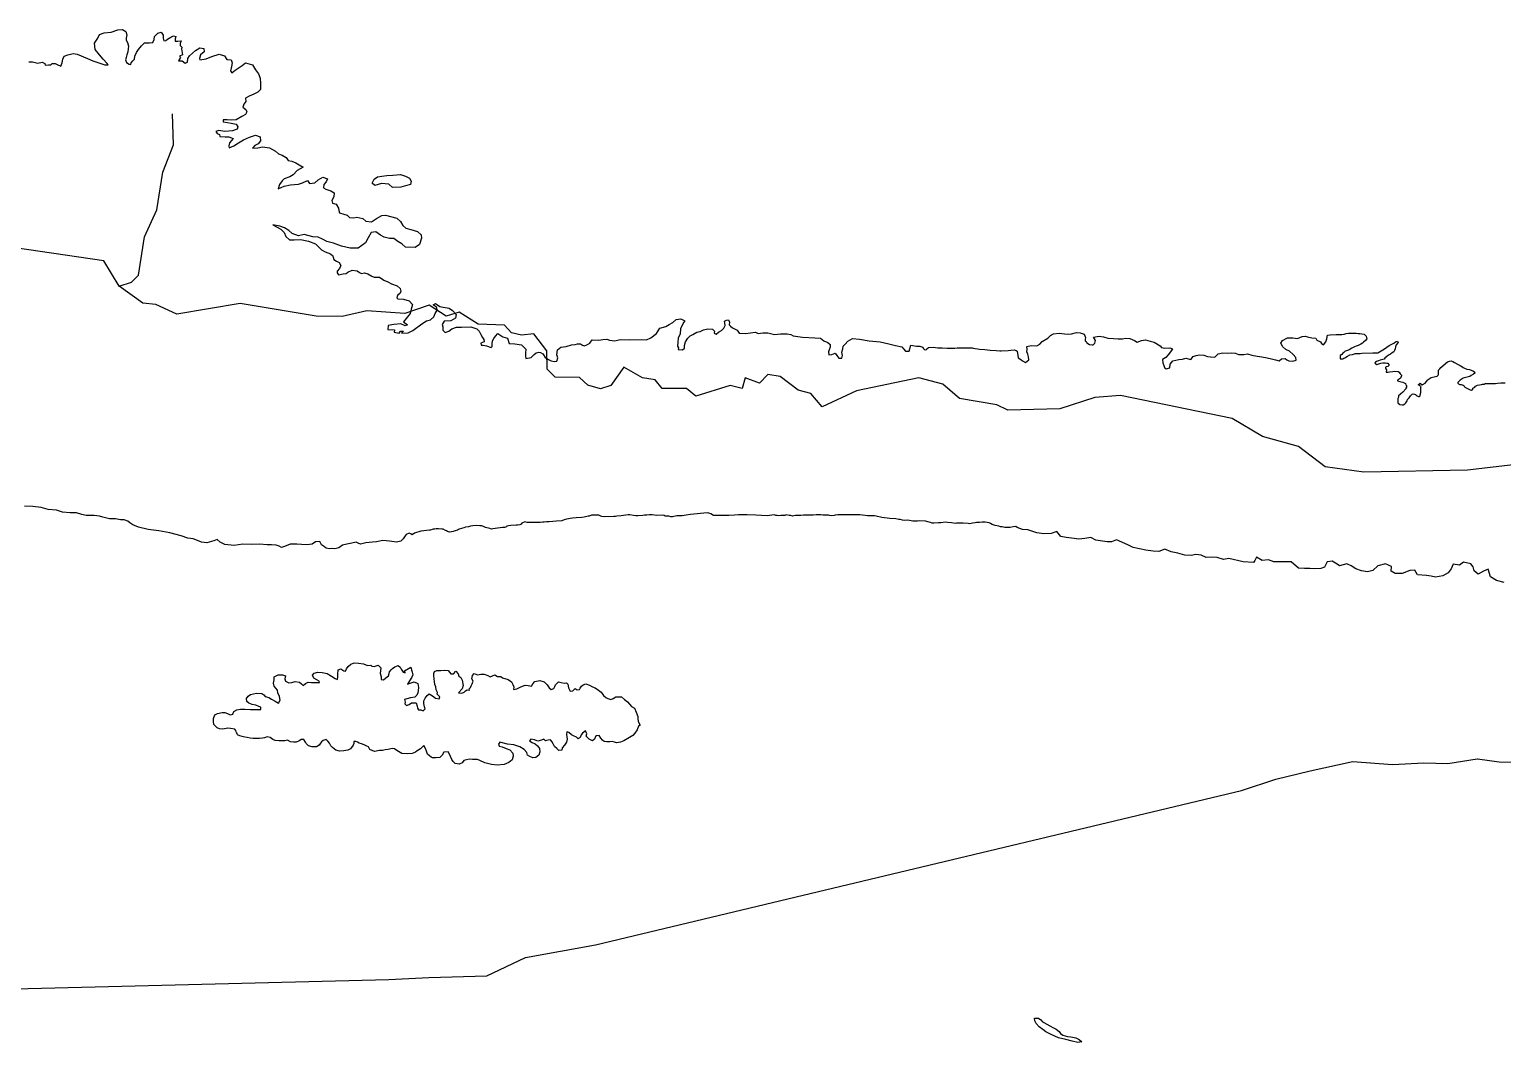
# Model space of a CAD drawing. Header units: metres. Extents: x 13.21 to 19.52, y 42.14 to 46.62.
# Drawn here: x 16.6249 to 16.9033, y 43.0278 to 43.2193 of the extents above; entities that cross this region are included whole.
import ezdxf

# ---------------------------------------------------------------- set-up
doc = ezdxf.new("R2010")
doc.units = ezdxf.units.M
doc.header["$MEASUREMENT"] = 0
for name, color, linetype in [('CESTE', 5, 'Continuous'), ('granica', 2, 'Continuous'), ('hr', 9, 'Continuous')]:
    doc.layers.add(name, color=color, linetype=linetype)

msp = doc.modelspace()

# ---------------------------------------------------------------- linework, layer by layer
at = {"layer": 'CESTE'}
for points in [[(16.64187, 43.17077), (16.64422, 43.17154), (16.6455, 43.17287), (16.64662, 43.1801), (16.64898, 43.1852), (16.65012, 43.19235), (16.6521, 43.19754), (16.65197, 43.20339)], [(16.64187, 43.17077), (16.63898, 43.17561), (16.61482, 43.17912), (16.60606, 43.18533), (16.6013, 43.18635)], [(16.91606, 43.1383), (16.89667, 43.13602), (16.87705, 43.13562), (16.86979, 43.13667), (16.86474, 43.14049), (16.85793, 43.14237), (16.85222, 43.14578), (16.83107, 43.1501), (16.82626, 43.14978), (16.81963, 43.14759), (16.80979, 43.14737), (16.80771, 43.14835), (16.80066, 43.14953), (16.79753, 43.15225), (16.79297, 43.15348), (16.78118, 43.15098), (16.77474, 43.14797), (16.77256, 43.15049), (16.7702, 43.15115), (16.76677, 43.15374), (16.76446, 43.1541), (16.76286, 43.15249), (16.76014, 43.15347), (16.7596, 43.15147), (16.75731, 43.15202), (16.75081, 43.15002), (16.74905, 43.15147), (16.7445, 43.15148), (16.74315, 43.15309), (16.74074, 43.15349), (16.73723, 43.15547), (16.7348, 43.15204), (16.73284, 43.15138), (16.73042, 43.15207), (16.72883, 43.15355), (16.72427, 43.1536), (16.72272, 43.1551), (16.72267, 43.15859), (16.72023, 43.16179), (16.71787, 43.16152), (16.716, 43.16198), (16.71469, 43.16344), (16.70973, 43.16364), (16.70609, 43.16588), (16.70363, 43.16512), (16.70044, 43.16723), (16.69585, 43.1656), (16.68868, 43.16611), (16.68399, 43.16508), (16.67907, 43.16515), (16.66472, 43.16753), (16.65278, 43.16553), (16.64877, 43.16736), (16.64631, 43.1676), (16.64187, 43.17077)]]:
    msp.add_lwpolyline(points, dxfattribs=at)
at = {"layer": 'granica'}
msp.add_lwpolyline([(16.61705, 43.0378), (16.69285, 43.03972), (16.70036, 43.04012), (16.71136, 43.04039), (16.71868, 43.0439), (16.73186, 43.04626), (16.7711, 43.05565), (16.85398, 43.07542), (16.86042, 43.0776), (16.86696, 43.07915), (16.87468, 43.08087), (16.87498, 43.08094), (16.88252, 43.08037), (16.88844, 43.08066), (16.89296, 43.08053), (16.89849, 43.08144), (16.89858, 43.08145), (16.90264, 43.08088), (16.97645, 43.07934)], dxfattribs=at)
at = {"layer": 'hr'}
for points in [[(16.62479, 43.2132), (16.62547, 43.21321), (16.62648, 43.21293), (16.62734, 43.21312), (16.62779, 43.2129), (16.62785, 43.21257), (16.62851, 43.21264), (16.62896, 43.21264), (16.62918, 43.21287), (16.62974, 43.21292), (16.63015, 43.2127), (16.63084, 43.21241), (16.63108, 43.21301), (16.63119, 43.21369), (16.63144, 43.21427), (16.63219, 43.21454), (16.63316, 43.21476), (16.63391, 43.21463), (16.63589, 43.21383), (16.6369, 43.21337), (16.63765, 43.21312), (16.63837, 43.21291), (16.63913, 43.21262), (16.63976, 43.21264), (16.6396, 43.21287), (16.63881, 43.21374), (16.63815, 43.21452), (16.63731, 43.21554), (16.63722, 43.21676), (16.63783, 43.2177), (16.63815, 43.21835), (16.63903, 43.21871), (16.64035, 43.21882), (16.64158, 43.21927), (16.64246, 43.21933), (16.64309, 43.21893), (16.64329, 43.21834), (16.64318, 43.2177), (16.64319, 43.21729), (16.64346, 43.21685), (16.64364, 43.21619), (16.64358, 43.21567), (16.64352, 43.21507), (16.64333, 43.21455), (16.64317, 43.21406), (16.64304, 43.21361), (16.64327, 43.2131), (16.64374, 43.21276), (16.64407, 43.21271), (16.64412, 43.21305), (16.64443, 43.21337), (16.64474, 43.21371), (16.64484, 43.21431), (16.64516, 43.21496), (16.6455, 43.21553), (16.64606, 43.21626), (16.64666, 43.21683), (16.6476, 43.21678), (16.6482, 43.21688), (16.64845, 43.21745), (16.64851, 43.21797), (16.64914, 43.21862), (16.6498, 43.2188), (16.65018, 43.21823), (16.65018, 43.21768), (16.65033, 43.21718), (16.65065, 43.21723), (16.65102, 43.2175), (16.6516, 43.21788), (16.65216, 43.21811), (16.65256, 43.21798), (16.65247, 43.21756), (16.65244, 43.21713), (16.65294, 43.21711), (16.6536, 43.21718), (16.65342, 43.21669), (16.65337, 43.2163), (16.65373, 43.21598), (16.65366, 43.21564), (16.65384, 43.21454), (16.65326, 43.21429), (16.65344, 43.21402), (16.65308, 43.21338), (16.65376, 43.21337), (16.65432, 43.21296), (16.65477, 43.21317), (16.65481, 43.21385), (16.65517, 43.21436), (16.65573, 43.21484), (16.65627, 43.21533), (16.65713, 43.21584), (16.65787, 43.21573), (16.6579, 43.2151), (16.65722, 43.21456), (16.65705, 43.21383), (16.65712, 43.21356), (16.65831, 43.21379), (16.65938, 43.21422), (16.66077, 43.21465), (16.66177, 43.21435), (16.66223, 43.21367), (16.66302, 43.2136), (16.66323, 43.21301), (16.66312, 43.21232), (16.6629, 43.2115), (16.66318, 43.21115), (16.66377, 43.21163), (16.66453, 43.21216), (16.66509, 43.21252), (16.66572, 43.21303), (16.66704, 43.21264), (16.66764, 43.2117), (16.66821, 43.21092), (16.66848, 43.2101), (16.66856, 43.20909), (16.66857, 43.20796), (16.66807, 43.20747), (16.66733, 43.20709), (16.66645, 43.20671), (16.66576, 43.20632), (16.66578, 43.20574), (16.66544, 43.2052), (16.66522, 43.20462), (16.66579, 43.20422), (16.66601, 43.20373), (16.66575, 43.20328), (16.66503, 43.20287), (16.664, 43.20224), (16.66303, 43.20221), (16.6623, 43.20222), (16.66149, 43.20225), (16.66152, 43.20188), (16.66234, 43.20172), (16.66303, 43.20159), (16.664, 43.20142), (16.66428, 43.20094), (16.66419, 43.20046), (16.66327, 43.20018), (16.6618, 43.20002), (16.66071, 43.20022), (16.66014, 43.20003), (16.66036, 43.19966), (16.6608, 43.19948), (16.66089, 43.19911), (16.66189, 43.19901), (16.66256, 43.19904), (16.66339, 43.19873), (16.66272, 43.19792), (16.66256, 43.19731), (16.66268, 43.19694), (16.66353, 43.19735), (16.66444, 43.19792), (16.66538, 43.19847), (16.66651, 43.19897), (16.66761, 43.19933), (16.66849, 43.19902), (16.66857, 43.19829), (16.66815, 43.1977), (16.66752, 43.19742), (16.66707, 43.19687), (16.66808, 43.19693), (16.66892, 43.19716), (16.67025, 43.19698), (16.67141, 43.19634), (16.67197, 43.19579), (16.67269, 43.19554), (16.67341, 43.19512), (16.67379, 43.19457), (16.67452, 43.19446), (16.67527, 43.19412), (16.67589, 43.19372), (16.67661, 43.19329), (16.67547, 43.19264), (16.67475, 43.19185), (16.67414, 43.19144), (16.67305, 43.1911), (16.67266, 43.19072), (16.67213, 43.19002), (16.67191, 43.1892), (16.67307, 43.18968), (16.67426, 43.18997), (16.67574, 43.19011), (16.67649, 43.19032), (16.67744, 43.19079), (16.67784, 43.19023), (16.67884, 43.19034), (16.67945, 43.19087), (16.68036, 43.19142), (16.68123, 43.19111), (16.68095, 43.1905), (16.68054, 43.19001), (16.68048, 43.18942), (16.68091, 43.18913), (16.68186, 43.18881), (16.68252, 43.18842), (16.68242, 43.18768), (16.68206, 43.18699), (16.68218, 43.18647), (16.6829, 43.18629), (16.6833, 43.18557), (16.68336, 43.18512), (16.6835, 43.18469), (16.68432, 43.18443), (16.68493, 43.18422), (16.68537, 43.18379), (16.68623, 43.1837), (16.68678, 43.18386), (16.68788, 43.1836), (16.68845, 43.18311), (16.68952, 43.18299), (16.6905, 43.18356), (16.69149, 43.18415), (16.69217, 43.18425), (16.69432, 43.18368), (16.69505, 43.18303), (16.69545, 43.18225), (16.69605, 43.18177), (16.69699, 43.18152), (16.69822, 43.18113), (16.69892, 43.18051), (16.69899, 43.17985), (16.69859, 43.17868), (16.6978, 43.17812), (16.69599, 43.1782), (16.69528, 43.17878), (16.69453, 43.17923), (16.69376, 43.17981), (16.69298, 43.17984), (16.69196, 43.18006), (16.69122, 43.18045), (16.69035, 43.18107), (16.68948, 43.18092), (16.68891, 43.17993), (16.68843, 43.17897), (16.68702, 43.178), (16.68553, 43.178), (16.6839, 43.17833), (16.68237, 43.17891), (16.6811, 43.17923), (16.68029, 43.17969), (16.67947, 43.18008), (16.67844, 43.18015), (16.67684, 43.18054), (16.67574, 43.18029), (16.67458, 43.18077), (16.6739, 43.18134), (16.67311, 43.1818), (16.67223, 43.18214), (16.67087, 43.18241), (16.67239, 43.18156), (16.67302, 43.18094), (16.67333, 43.18017), (16.67402, 43.17956), (16.67492, 43.17953), (16.67613, 43.17961), (16.67763, 43.17933), (16.67895, 43.17879), (16.67952, 43.17821), (16.68008, 43.17768), (16.68077, 43.17726), (16.68177, 43.17693), (16.68221, 43.17653), (16.68228, 43.17626), (16.68246, 43.17587), (16.68296, 43.17554), (16.68341, 43.17527), (16.68377, 43.1747), (16.68347, 43.17415), (16.68306, 43.17362), (16.68305, 43.17329), (16.68334, 43.17296), (16.68419, 43.17312), (16.68478, 43.17321), (16.6851, 43.17343), (16.68589, 43.1738), (16.68684, 43.17372), (16.68726, 43.1734), (16.68767, 43.17317), (16.68825, 43.17333), (16.68887, 43.17315), (16.68959, 43.17269), (16.69004, 43.17247), (16.69109, 43.17247), (16.6919, 43.17195), (16.69264, 43.1716), (16.69334, 43.17126), (16.69437, 43.17087), (16.69498, 43.17034), (16.69507, 43.16984), (16.69498, 43.16945), (16.69447, 43.16901), (16.69433, 43.16858), (16.69454, 43.16838), (16.6956, 43.16834), (16.69666, 43.16803), (16.6973, 43.16736), (16.69705, 43.16642), (16.69686, 43.16565), (16.6956, 43.16408), (16.69636, 43.1635), (16.69592, 43.16327), (16.69511, 43.16367), (16.69374, 43.16356), (16.69269, 43.16337), (16.69266, 43.16259), (16.69389, 43.16256), (16.69384, 43.16211), (16.69477, 43.16189), (16.69501, 43.1623), (16.69557, 43.16226), (16.6952, 43.16189), (16.69645, 43.16195), (16.69737, 43.16242), (16.69903, 43.16368), (16.69997, 43.16426), (16.70069, 43.16442), (16.70132, 43.16503), (16.7016, 43.16565), (16.70196, 43.16625), (16.70188, 43.16679), (16.70121, 43.1673), (16.70162, 43.16752), (16.70244, 43.16696), (16.70307, 43.16682), (16.70425, 43.16664), (16.70486, 43.16617), (16.70552, 43.16544), (16.70539, 43.16477), (16.70452, 43.16425), (16.70325, 43.16417), (16.70292, 43.16357), (16.70304, 43.16313), (16.70303, 43.16248), (16.70348, 43.16203), (16.70416, 43.1623), (16.70473, 43.16274), (16.70563, 43.16302), (16.70656, 43.16307), (16.7083, 43.16309), (16.70944, 43.16274), (16.70991, 43.16228), (16.71023, 43.16166), (16.71053, 43.16109), (16.71079, 43.16072), (16.71082, 43.16026), (16.71023, 43.16003), (16.71026, 43.15967), (16.71067, 43.15965), (16.71128, 43.15949), (16.71214, 43.15921), (16.71236, 43.15939), (16.71236, 43.15989), (16.71242, 43.16044), (16.71267, 43.16088), (16.71301, 43.16136), (16.71343, 43.16183), (16.71434, 43.16122), (16.71526, 43.16094), (16.71556, 43.15999), (16.71662, 43.15987), (16.71791, 43.15973), (16.71869, 43.15891), (16.71865, 43.15816), (16.71865, 43.15754), (16.7187, 43.15711), (16.71969, 43.15729), (16.72026, 43.1579), (16.72064, 43.15822), (16.72114, 43.15831), (16.72148, 43.15824), (16.72194, 43.15803), (16.72207, 43.1578), (16.72236, 43.15733), (16.72298, 43.15694), (16.72352, 43.15669), (16.72409, 43.15653), (16.72459, 43.1566), (16.72478, 43.15725), (16.72459, 43.15781), (16.7247, 43.15877), (16.72531, 43.15928), (16.72634, 43.15936), (16.72735, 43.1597), (16.72804, 43.1598), (16.72848, 43.15987), (16.72907, 43.15987), (16.72945, 43.15964), (16.72983, 43.15954), (16.73039, 43.15979), (16.73081, 43.16002), (16.73122, 43.16068), (16.73253, 43.16057), (16.73328, 43.16069), (16.73404, 43.16076), (16.73454, 43.16059), (16.73555, 43.16046), (16.73651, 43.1607), (16.73837, 43.16067), (16.74048, 43.16069), (16.7415, 43.16068), (16.74235, 43.161), (16.74338, 43.16186), (16.74405, 43.16283), (16.74518, 43.16318), (16.74583, 43.16356), (16.74649, 43.16393), (16.74712, 43.1645), (16.74799, 43.1646), (16.74874, 43.16424), (16.74856, 43.16397), (16.74797, 43.16278), (16.74787, 43.16173), (16.74751, 43.161), (16.74746, 43.16012), (16.7474, 43.15947), (16.74755, 43.15914), (16.74752, 43.1588), (16.74831, 43.15877), (16.74872, 43.15909), (16.74871, 43.1596), (16.74891, 43.16026), (16.74931, 43.16097), (16.74976, 43.16141), (16.75026, 43.16168), (16.75101, 43.16207), (16.75167, 43.16223), (16.75227, 43.16255), (16.75313, 43.16275), (16.754, 43.16266), (16.75439, 43.1623), (16.75433, 43.16193), (16.7547, 43.16174), (16.75512, 43.16207), (16.75571, 43.16243), (16.75612, 43.16284), (16.75637, 43.16337), (16.75629, 43.16383), (16.75628, 43.16417), (16.75663, 43.1644), (16.757, 43.16442), (16.75722, 43.16397), (16.75715, 43.16348), (16.75738, 43.16321), (16.75776, 43.16291), (16.75863, 43.16245), (16.75901, 43.16192), (16.7602, 43.16188), (16.76115, 43.16196), (16.76211, 43.16213), (16.76259, 43.16185), (16.7635, 43.16195), (16.76447, 43.16195), (16.76518, 43.16178), (16.76569, 43.16164), (16.76682, 43.1618), (16.76811, 43.16178), (16.76877, 43.16164), (16.76924, 43.16139), (16.77097, 43.16113), (16.77334, 43.16104), (16.77443, 43.16094), (16.77504, 43.16049), (16.77579, 43.16012), (16.7762, 43.15976), (16.77623, 43.15927), (16.77601, 43.15877), (16.77588, 43.15836), (16.77598, 43.15781), (16.77654, 43.15787), (16.77716, 43.15815), (16.77751, 43.15771), (16.77784, 43.15721), (16.77846, 43.15721), (16.77858, 43.15767), (16.77845, 43.15835), (16.77864, 43.15898), (16.77871, 43.15944), (16.77904, 43.15984), (16.77955, 43.16037), (16.78044, 43.16088), (16.78175, 43.1608), (16.7836, 43.16046), (16.78565, 43.16025), (16.7873, 43.15992), (16.78859, 43.1596), (16.78978, 43.15935), (16.79008, 43.15892), (16.79044, 43.15853), (16.79113, 43.15848), (16.79145, 43.15965), (16.79257, 43.15948), (16.79319, 43.15943), (16.79376, 43.15927), (16.79382, 43.15908), (16.79401, 43.15886), (16.7942, 43.15873), (16.79445, 43.15882), (16.79451, 43.15896), (16.79475, 43.15914), (16.79481, 43.15923), (16.79568, 43.15924), (16.79656, 43.15916), (16.79736, 43.15912), (16.79836, 43.15908), (16.79979, 43.1591), (16.80022, 43.15915), (16.80222, 43.15917), (16.80303, 43.15913), (16.80327, 43.15905), (16.80446, 43.15888), (16.80546, 43.1588), (16.80645, 43.15867), (16.80757, 43.15864), (16.80832, 43.15855), (16.80857, 43.1586), (16.80987, 43.15866), (16.81037, 43.15871), (16.81105, 43.15876), (16.81118, 43.15872), (16.81137, 43.15863), (16.81156, 43.1585), (16.81171, 43.15768), (16.81176, 43.15727), (16.81226, 43.15692), (16.81257, 43.15669), (16.81315, 43.15634), (16.81378, 43.15684), (16.81368, 43.15742), (16.81358, 43.15792), (16.8134, 43.15841), (16.81343, 43.15884), (16.81337, 43.15936), (16.81424, 43.15955), (16.81529, 43.1595), (16.81585, 43.15986), (16.81632, 43.16034), (16.81736, 43.16094), (16.81789, 43.16144), (16.81843, 43.16178), (16.81948, 43.16192), (16.82048, 43.1618), (16.82123, 43.16172), (16.82184, 43.16181), (16.82278, 43.16205), (16.82346, 43.16197), (16.82421, 43.1617), (16.82447, 43.16111), (16.82442, 43.1607), (16.82442, 43.16047), (16.82461, 43.16031), (16.82476, 43.16006), (16.82523, 43.15978), (16.82574, 43.15971), (16.82593, 43.15971), (16.82624, 43.16001), (16.82636, 43.16054), (16.82597, 43.16113), (16.82705, 43.16132), (16.82789, 43.16124), (16.82871, 43.16097), (16.82975, 43.16089), (16.83068, 43.16085), (16.83144, 43.16087), (16.83204, 43.16094), (16.83285, 43.16092), (16.83373, 43.16055), (16.83426, 43.16021), (16.83504, 43.16054), (16.8358, 43.16064), (16.83671, 43.16041), (16.83746, 43.16022), (16.83862, 43.15954), (16.83885, 43.15922), (16.8395, 43.1591), (16.84044, 43.15916), (16.84092, 43.15896), (16.84054, 43.15839), (16.84009, 43.15783), (16.83965, 43.15729), (16.83904, 43.15694), (16.83912, 43.1563), (16.83927, 43.15583), (16.83939, 43.15539), (16.83971, 43.15514), (16.8404, 43.15536), (16.84046, 43.15602), (16.84101, 43.1567), (16.8421, 43.15694), (16.84282, 43.15701), (16.84342, 43.15718), (16.84436, 43.15696), (16.84485, 43.15747), (16.8454, 43.15771), (16.84602, 43.15781), (16.84684, 43.15777), (16.84753, 43.15753), (16.84813, 43.15744), (16.8489, 43.15738), (16.84957, 43.15802), (16.85043, 43.15821), (16.85139, 43.15814), (16.85205, 43.15821), (16.85283, 43.15816), (16.8534, 43.15791), (16.85439, 43.15786), (16.8551, 43.15803), (16.85591, 43.15777), (16.85693, 43.15755), (16.85778, 43.15742), (16.85878, 43.15723), (16.85963, 43.15707), (16.86039, 43.15689), (16.86108, 43.15668), (16.86153, 43.15705), (16.86221, 43.1571), (16.86255, 43.15686), (16.86292, 43.15668), (16.86365, 43.15661), (16.86427, 43.15679), (16.86422, 43.15734), (16.86371, 43.15789), (16.86303, 43.15849), (16.86236, 43.15883), (16.86179, 43.15933), (16.86141, 43.16), (16.86171, 43.16055), (16.86263, 43.16106), (16.86369, 43.16103), (16.86456, 43.1609), (16.86543, 43.16128), (16.86599, 43.16132), (16.86643, 43.16124), (16.86723, 43.16102), (16.86798, 43.16094), (16.8682, 43.1606), (16.86886, 43.16028), (16.86905, 43.15994), (16.86945, 43.15972), (16.8699, 43.16028), (16.87006, 43.16082), (16.87022, 43.16151), (16.87073, 43.16161), (16.87184, 43.16165), (16.87248, 43.16169), (16.87291, 43.16169), (16.87338, 43.16173), (16.87372, 43.16182), (16.87419, 43.16189), (16.87529, 43.16193), (16.8756, 43.16193), (16.87599, 43.16184), (16.87632, 43.16184), (16.87667, 43.16176), (16.87714, 43.1617), (16.87736, 43.16151), (16.87749, 43.16136), (16.87767, 43.16083), (16.87738, 43.16054), (16.877, 43.16023), (16.87683, 43.16), (16.87649, 43.15981), (16.87603, 43.15959), (16.87564, 43.15946), (16.8753, 43.15933), (16.87505, 43.15921), (16.87484, 43.15908), (16.87433, 43.15879), (16.87416, 43.1587), (16.87378, 43.1586), (16.87357, 43.1585), (16.87328, 43.15825), (16.87311, 43.15812), (16.8729, 43.1579), (16.87259, 43.15768), (16.87261, 43.15708), (16.87308, 43.15706), (16.87329, 43.15719), (16.8735, 43.15728), (16.87367, 43.1574), (16.87401, 43.15757), (16.87444, 43.15779), (16.87495, 43.15786), (16.87529, 43.15799), (16.8755, 43.15809), (16.87639, 43.15809), (16.8767, 43.15813), (16.87875, 43.15821), (16.87973, 43.15821), (16.88096, 43.15892), (16.88189, 43.15956), (16.88274, 43.16003), (16.88308, 43.16026), (16.88341, 43.16038), (16.88359, 43.16014), (16.88321, 43.15972), (16.88305, 43.15932), (16.88297, 43.15894), (16.88289, 43.15863), (16.88277, 43.15837), (16.88243, 43.15818), (16.88209, 43.15793), (16.88175, 43.15774), (16.88141, 43.15748), (16.88104, 43.15717), (16.88091, 43.15701), (16.88015, 43.15678), (16.87985, 43.15669), (16.87946, 43.15656), (16.87926, 43.1564), (16.87917, 43.15624), (16.87951, 43.15596), (16.88012, 43.15616), (16.88028, 43.15622), (16.88067, 43.15629), (16.8811, 43.15632), (16.88143, 43.15626), (16.88161, 43.15623), (16.88178, 43.15598), (16.88179, 43.1558), (16.88162, 43.15561), (16.88132, 43.15557), (16.88115, 43.15548), (16.88116, 43.15532), (16.88121, 43.1552), (16.88133, 43.15495), (16.88129, 43.15463), (16.8813, 43.15454), (16.88168, 43.15451), (16.88194, 43.1546), (16.88253, 43.15464), (16.88288, 43.15474), (16.88356, 43.15465), (16.88378, 43.15453), (16.88395, 43.15425), (16.88422, 43.15397), (16.88422, 43.15385), (16.8841, 43.15353), (16.88401, 43.15338), (16.88376, 43.15322), (16.88354, 43.15312), (16.88342, 43.153), (16.88346, 43.1529), (16.88385, 43.15278), (16.88415, 43.15272), (16.88445, 43.15263), (16.88459, 43.15257), (16.8848, 43.15245), (16.88497, 43.15238), (16.88502, 43.15217), (16.88511, 43.15201), (16.88516, 43.15172), (16.88503, 43.15151), (16.88499, 43.15141), (16.88444, 43.15078), (16.88398, 43.15037), (16.88365, 43.15006), (16.88365, 43.14981), (16.88352, 43.14958), (16.88349, 43.14905), (16.8835, 43.14874), (16.88385, 43.14843), (16.88432, 43.14834), (16.88453, 43.14837), (16.88483, 43.14853), (16.885, 43.14876), (16.88529, 43.14913), (16.88533, 43.14935), (16.88562, 43.14966), (16.88587, 43.15005), (16.88621, 43.15036), (16.88638, 43.15043), (16.88668, 43.15039), (16.88685, 43.15033), (16.88698, 43.15018), (16.88716, 43.15006), (16.88741, 43.14991), (16.88758, 43.14991), (16.88771, 43.15006), (16.88771, 43.15028), (16.88783, 43.15072), (16.88786, 43.151), (16.88785, 43.15166), (16.88789, 43.15181), (16.88733, 43.15213), (16.88771, 43.15244), (16.8881, 43.15214), (16.88869, 43.15249), (16.8889, 43.1528), (16.88911, 43.15305), (16.88923, 43.15318), (16.88983, 43.15353), (16.89008, 43.15362), (16.89094, 43.15379), (16.89115, 43.15395), (16.89118, 43.15407), (16.89117, 43.15473), (16.89121, 43.15489), (16.89142, 43.15517), (16.89163, 43.15539), (16.8929, 43.15647), (16.89324, 43.1566), (16.89358, 43.15669), (16.89392, 43.15654), (16.89418, 43.15636), (16.89479, 43.15602), (16.89526, 43.15577), (16.89557, 43.15562), (16.89587, 43.1554), (16.89609, 43.15531), (16.89656, 43.15513), (16.89703, 43.15504), (16.8972, 43.15498), (16.89768, 43.15482), (16.89798, 43.15461), (16.89803, 43.15436), (16.89778, 43.15414), (16.89735, 43.15391), (16.8971, 43.15375), (16.89582, 43.1534), (16.89531, 43.15302), (16.89502, 43.15279), (16.89485, 43.1526), (16.89485, 43.15248), (16.89499, 43.15236), (16.8952, 43.15223), (16.89545, 43.15221), (16.89567, 43.15214), (16.89584, 43.15208), (16.89602, 43.15196), (16.89619, 43.15168), (16.89715, 43.15122), (16.8974, 43.15116), (16.89765, 43.15132), (16.8977, 43.15151), (16.89803, 43.15173), (16.89819, 43.15192), (16.89854, 43.15208), (16.8993, 43.15218), (16.89952, 43.15224), (16.89982, 43.15228), (16.89999, 43.15241), (16.90099, 43.15237), (16.90163, 43.15241), (16.90193, 43.15241), (16.90236, 43.15247), (16.90295, 43.15254), (16.90376, 43.15255)], [(16.90361, 43.1148), (16.90215, 43.11517), (16.90103, 43.11584), (16.9006, 43.11729), (16.89968, 43.11689), (16.89866, 43.11638), (16.89793, 43.11699), (16.89772, 43.11772), (16.89729, 43.11831), (16.89593, 43.11861), (16.89515, 43.11803), (16.89396, 43.11826), (16.89358, 43.11733), (16.89299, 43.1166), (16.89202, 43.11606), (16.8906, 43.11578), (16.88978, 43.11595), (16.88891, 43.11608), (16.88723, 43.11624), (16.88669, 43.1171), (16.8858, 43.11707), (16.88429, 43.11647), (16.88303, 43.11648), (16.88224, 43.11693), (16.88229, 43.11779), (16.88116, 43.11832), (16.87972, 43.11792), (16.8788, 43.11704), (16.87776, 43.11681), (16.87661, 43.117), (16.87557, 43.11737), (16.8747, 43.11793), (16.87387, 43.11828), (16.87249, 43.11793), (16.87202, 43.11826), (16.87109, 43.11883), (16.87017, 43.11867), (16.86966, 43.11766), (16.86894, 43.11741), (16.86769, 43.11734), (16.8669, 43.11739), (16.86585, 43.11743), (16.86476, 43.11749), (16.86335, 43.11865), (16.86247, 43.11865), (16.86166, 43.11865), (16.86008, 43.11865), (16.85909, 43.11904), (16.85784, 43.11894), (16.85677, 43.11956), (16.85645, 43.11893), (16.8562, 43.11853), (16.85428, 43.11866), (16.85156, 43.11929), (16.85056, 43.11911), (16.84938, 43.11949), (16.84834, 43.11959), (16.84727, 43.11952), (16.84633, 43.11991), (16.84533, 43.12007), (16.84445, 43.11989), (16.84322, 43.11991), (16.84195, 43.12031), (16.84065, 43.12058), (16.8395, 43.12109), (16.83831, 43.12065), (16.83726, 43.12069), (16.83586, 43.12087), (16.83467, 43.12114), (16.83351, 43.1214), (16.8326, 43.12186), (16.83135, 43.12243), (16.83034, 43.12287), (16.8294, 43.12248), (16.82856, 43.12248), (16.82766, 43.1226), (16.82646, 43.1228), (16.82547, 43.12331), (16.82435, 43.12307), (16.82323, 43.12295), (16.82231, 43.12309), (16.82084, 43.12327), (16.81981, 43.12348), (16.81905, 43.12441), (16.818, 43.12406), (16.81662, 43.12395), (16.81529, 43.12418), (16.81356, 43.12474), (16.81258, 43.12478), (16.81154, 43.12519), (16.81131, 43.12534), (16.81078, 43.12529), (16.81026, 43.12519), (16.80921, 43.12518), (16.80874, 43.12527), (16.80841, 43.12531), (16.80808, 43.12541), (16.80742, 43.12555), (16.80682, 43.12573), (16.80655, 43.12592), (16.80629, 43.12606), (16.8055, 43.12616), (16.80497, 43.12615), (16.80444, 43.12609), (16.80391, 43.12609), (16.80365, 43.12604), (16.80312, 43.12598), (16.80259, 43.12588), (16.80233, 43.12593), (16.80134, 43.12601), (16.80009, 43.126), (16.79982, 43.12594), (16.79956, 43.12599), (16.79916, 43.12604), (16.79837, 43.12613), (16.79797, 43.12617), (16.79712, 43.12607), (16.79672, 43.12606), (16.7958, 43.126), (16.79547, 43.126), (16.7952, 43.12614), (16.79494, 43.12619), (16.79421, 43.12638), (16.79302, 43.12646), (16.79275, 43.1264), (16.79183, 43.12639), (16.79124, 43.12648), (16.79077, 43.12653), (16.79018, 43.12652), (16.78992, 43.12657), (16.78945, 43.12666), (16.78919, 43.12671), (16.78866, 43.1268), (16.78747, 43.12688), (16.78648, 43.12701), (16.78602, 43.12706), (16.78489, 43.12729), (16.78462, 43.12739), (16.78331, 43.12737), (16.78285, 43.12741), (16.78185, 43.12759), (16.7777, 43.12755), (16.77717, 43.12749), (16.77697, 43.12745), (16.77645, 43.12739), (16.77611, 43.12744), (16.77592, 43.12748), (16.77539, 43.12752), (16.77486, 43.12752), (16.77446, 43.12756), (16.7736, 43.12755), (16.77302, 43.1275), (16.77169, 43.12748), (16.77143, 43.12753), (16.77116, 43.12753), (16.77071, 43.12747), (16.77037, 43.12742), (16.76965, 43.12741), (16.76939, 43.12737), (16.76912, 43.12731), (16.76879, 43.12745), (16.76846, 43.12745), (16.76793, 43.12754), (16.76767, 43.12744), (16.76688, 43.12743), (16.76655, 43.12738), (16.76622, 43.12742), (16.76595, 43.12742), (16.76582, 43.12752), (16.76563, 43.12756), (16.76435, 43.1274), (16.7622, 43.12751), (16.76051, 43.12758), (16.75889, 43.12756), (16.75813, 43.12751), (16.75709, 43.12746), (16.75448, 43.12743), (16.75418, 43.12747), (16.75366, 43.12776), (16.75313, 43.12792), (16.75238, 43.12791), (16.74983, 43.12763), (16.74902, 43.1275), (16.74826, 43.1274), (16.74779, 43.12739), (16.74728, 43.12735), (16.74641, 43.12721), (16.74612, 43.12721), (16.74576, 43.12729), (16.74507, 43.12733), (16.74483, 43.12745), (16.7446, 43.12749), (16.7435, 43.12747), (16.74257, 43.12755), (16.74239, 43.12759), (16.7421, 43.12759), (16.74158, 43.1275), (16.74112, 43.12749), (16.74083, 43.12745), (16.7399, 43.12739), (16.73949, 43.12739), (16.73903, 43.12742), (16.73839, 43.12755), (16.73804, 43.12754), (16.7367, 43.1274), (16.7359, 43.12731), (16.73566, 43.12726), (16.73537, 43.12722), (16.73357, 43.1272), (16.73305, 43.12728), (16.73287, 43.12731), (16.73252, 43.12748), (16.73223, 43.12752), (16.73113, 43.12751), (16.73067, 43.12733), (16.73049, 43.12729), (16.72975, 43.12715), (16.72928, 43.12706), (16.72824, 43.12697), (16.72754, 43.12691), (16.72708, 43.12687), (16.72679, 43.12678), (16.72639, 43.12673), (16.72598, 43.1266), (16.72552, 43.12643), (16.72448, 43.12637), (16.72313, 43.12627), (16.72262, 43.12622), (16.72216, 43.12618), (16.72187, 43.12617), (16.72145, 43.12613), (16.71896, 43.12614), (16.7185, 43.12622), (16.71798, 43.126), (16.71781, 43.12583), (16.71758, 43.12565), (16.71711, 43.12561), (16.71688, 43.12561), (16.71589, 43.12555), (16.71543, 43.12551), (16.71515, 43.12542), (16.71509, 43.12529), (16.71469, 43.1252), (16.71428, 43.12515), (16.71292, 43.12499), (16.71245, 43.12494), (16.71222, 43.12485), (16.71193, 43.12497), (16.71111, 43.12518), (16.71087, 43.12531), (16.71041, 43.12547), (16.71, 43.12551), (16.70948, 43.12555), (16.70867, 43.12549), (16.70826, 43.12545), (16.70786, 43.12531), (16.70728, 43.12522), (16.70699, 43.12509), (16.70653, 43.125), (16.70612, 43.12487), (16.706, 43.12478), (16.70578, 43.12469), (16.70538, 43.12452), (16.70497, 43.12439), (16.70468, 43.12434), (16.70428, 43.12429), (16.70392, 43.12441), (16.70375, 43.12454), (16.70352, 43.12463), (16.70311, 43.12484), (16.70282, 43.12487), (16.70218, 43.12495), (16.702, 43.12495), (16.70177, 43.12491), (16.70154, 43.12486), (16.70119, 43.12485), (16.70102, 43.12481), (16.70071, 43.12469), (16.70049, 43.12469), (16.69886, 43.12446), (16.69769, 43.12411), (16.69723, 43.12377), (16.69697, 43.12398), (16.69666, 43.1241), (16.69607, 43.12384), (16.69588, 43.12362), (16.69553, 43.12302), (16.69512, 43.12261), (16.69425, 43.12242), (16.69296, 43.12261), (16.69168, 43.12273), (16.69052, 43.12246), (16.68971, 43.12242), (16.68845, 43.12226), (16.68748, 43.12204), (16.68701, 43.12222), (16.68664, 43.12237), (16.68582, 43.1222), (16.6849, 43.12201), (16.68404, 43.12183), (16.68335, 43.12135), (16.68259, 43.12113), (16.68199, 43.12119), (16.68155, 43.12115), (16.68099, 43.12128), (16.68064, 43.12152), (16.68011, 43.12188), (16.67978, 43.1225), (16.67897, 43.12245), (16.67834, 43.12202), (16.6773, 43.12192), (16.67632, 43.12193), (16.67541, 43.12202), (16.67419, 43.12199), (16.67308, 43.12158), (16.67252, 43.12142), (16.67209, 43.12163), (16.67152, 43.12186), (16.67064, 43.12188), (16.66981, 43.12192), (16.66835, 43.12199), (16.66678, 43.12197), (16.66522, 43.12199), (16.66362, 43.12174), (16.6618, 43.12195), (16.66096, 43.12238), (16.6604, 43.1229), (16.65973, 43.12264), (16.65844, 43.12228), (16.65744, 43.12243), (16.65669, 43.1227), (16.65582, 43.123), (16.65481, 43.12318), (16.65355, 43.12362), (16.65144, 43.12419), (16.64933, 43.12451), (16.64732, 43.1248), (16.64549, 43.12523), (16.64442, 43.12568), (16.6439, 43.12605), (16.64347, 43.12637), (16.64283, 43.12662), (16.64211, 43.12662), (16.64114, 43.12683), (16.64004, 43.12683), (16.63879, 43.1271), (16.63813, 43.12733), (16.63716, 43.12744), (16.63641, 43.12744), (16.63565, 43.12744), (16.63483, 43.12765), (16.63377, 43.12792), (16.63261, 43.12797), (16.63116, 43.1281), (16.63003, 43.12843), (16.62846, 43.12859), (16.62712, 43.12897), (16.62555, 43.12914), (16.62394, 43.1292)]]:
    msp.add_lwpolyline(points, dxfattribs=at)
for points in [[(16.69351, 43.18946), (16.69282, 43.1901), (16.69144, 43.19022), (16.69019, 43.18982), (16.68968, 43.19027), (16.69005, 43.191), (16.69065, 43.19145), (16.69153, 43.19162), (16.69242, 43.19175), (16.69357, 43.19177), (16.695, 43.19188), (16.69598, 43.19157), (16.69671, 43.19122), (16.69705, 43.19067), (16.6969, 43.19003), (16.69598, 43.18975), (16.69512, 43.18952), (16.69351, 43.18946)], [(16.66783, 43.09384), (16.6688, 43.09377), (16.66921, 43.09356), (16.66946, 43.09322), (16.67012, 43.09301), (16.67068, 43.09273), (16.67137, 43.09235), (16.672, 43.09196), (16.67226, 43.09253), (16.67215, 43.09324), (16.67185, 43.0939), (16.67179, 43.09439), (16.67149, 43.09482), (16.67115, 43.09518), (16.67103, 43.09574), (16.67113, 43.0964), (16.67115, 43.09693), (16.67193, 43.09734), (16.67271, 43.09734), (16.67327, 43.09713), (16.67319, 43.09654), (16.67332, 43.0961), (16.67391, 43.09578), (16.67447, 43.09587), (16.67513, 43.09605), (16.67594, 43.09594), (16.67629, 43.0956), (16.67661, 43.0953), (16.67708, 43.09565), (16.67755, 43.09591), (16.6782, 43.09589), (16.67907, 43.09587), (16.6797, 43.09587), (16.67965, 43.09613), (16.67921, 43.09637), (16.67868, 43.09667), (16.67839, 43.09724), (16.6787, 43.09765), (16.67942, 43.09784), (16.68021, 43.09775), (16.68115, 43.09756), (16.682, 43.09708), (16.68265, 43.0966), (16.68315, 43.09644), (16.68318, 43.09692), (16.68318, 43.09738), (16.68325, 43.09828), (16.68374, 43.09846), (16.68435, 43.09807), (16.68465, 43.09802), (16.68484, 43.09848), (16.68516, 43.09892), (16.68564, 43.09932), (16.68629, 43.0996), (16.68707, 43.09951), (16.68801, 43.09937), (16.68882, 43.09909), (16.68942, 43.09916), (16.68964, 43.09896), (16.69005, 43.09889), (16.69081, 43.09913), (16.6913, 43.09862), (16.69126, 43.0981), (16.69121, 43.09763), (16.69136, 43.09696), (16.6914, 43.09644), (16.69181, 43.09637), (16.69224, 43.09674), (16.69274, 43.09713), (16.69291, 43.09758), (16.69297, 43.09789), (16.69327, 43.09826), (16.69351, 43.09852), (16.69396, 43.09882), (16.69456, 43.09905), (16.69497, 43.09878), (16.69513, 43.09838), (16.69556, 43.09781), (16.69588, 43.0977), (16.69578, 43.09806), (16.69698, 43.09875), (16.6971, 43.09829), (16.69723, 43.09781), (16.69738, 43.09731), (16.69719, 43.09685), (16.69673, 43.09619), (16.69637, 43.09556), (16.69686, 43.09575), (16.69759, 43.09602), (16.69833, 43.09568), (16.69841, 43.09494), (16.69835, 43.09438), (16.69832, 43.09389), (16.69809, 43.09346), (16.69772, 43.09312), (16.69693, 43.09294), (16.69577, 43.09265), (16.69594, 43.09214), (16.69587, 43.09181), (16.69613, 43.09154), (16.69666, 43.09168), (16.69712, 43.09204), (16.69798, 43.09205), (16.69819, 43.09142), (16.69826, 43.09103), (16.69841, 43.09073), (16.69884, 43.0907), (16.69932, 43.09052), (16.69966, 43.09089), (16.69957, 43.09129), (16.69945, 43.09189), (16.69943, 43.09238), (16.69969, 43.09291), (16.70008, 43.09342), (16.70044, 43.09374), (16.70105, 43.09332), (16.70167, 43.09291), (16.70236, 43.09277), (16.70243, 43.09317), (16.70195, 43.09369), (16.70202, 43.09397), (16.70177, 43.09447), (16.70171, 43.09507), (16.70152, 43.09552), (16.70146, 43.09604), (16.70136, 43.09657), (16.7013, 43.09721), (16.7013, 43.09758), (16.70143, 43.09797), (16.70187, 43.09815), (16.70262, 43.09813), (16.70334, 43.0982), (16.70403, 43.09811), (16.70451, 43.09749), (16.70507, 43.09749), (16.70548, 43.09799), (16.70595, 43.09748), (16.70608, 43.09709), (16.70641, 43.0968), (16.70667, 43.09631), (16.70688, 43.09533), (16.70665, 43.0947), (16.70599, 43.09389), (16.70663, 43.09387), (16.70707, 43.09407), (16.70728, 43.09428), (16.70764, 43.09448), (16.70804, 43.09442), (16.70802, 43.09465), (16.70826, 43.09492), (16.70838, 43.09524), (16.70855, 43.09559), (16.70873, 43.09609), (16.70853, 43.09658), (16.70864, 43.0972), (16.70898, 43.0976), (16.70958, 43.09732), (16.7102, 43.09742), (16.71085, 43.09746), (16.71152, 43.09718), (16.71198, 43.09691), (16.71284, 43.09734), (16.71337, 43.09703), (16.71401, 43.09699), (16.71433, 43.09677), (16.71537, 43.09641), (16.71599, 43.09602), (16.71628, 43.09551), (16.71647, 43.09503), (16.71637, 43.09455), (16.71703, 43.09464), (16.71779, 43.09503), (16.7186, 43.09537), (16.71917, 43.09531), (16.71979, 43.09517), (16.72003, 43.09563), (16.72044, 43.09604), (16.72135, 43.09623), (16.72215, 43.09602), (16.72276, 43.09542), (16.72314, 43.09487), (16.72348, 43.09455), (16.72402, 43.09473), (16.72417, 43.09512), (16.72434, 43.09544), (16.72486, 43.09601), (16.7254, 43.09585), (16.72597, 43.09573), (16.72637, 43.09579), (16.72668, 43.09553), (16.7268, 43.09489), (16.72696, 43.09445), (16.72709, 43.0942), (16.72759, 43.09431), (16.72787, 43.09457), (16.72806, 43.09471), (16.72841, 43.0945), (16.72884, 43.09454), (16.72901, 43.0948), (16.72922, 43.09518), (16.72953, 43.09543), (16.73007, 43.0956), (16.73075, 43.09535), (16.73132, 43.09507), (16.73182, 43.09484), (16.73242, 43.09443), (16.73292, 43.09401), (16.73336, 43.0934), (16.73382, 43.09305), (16.73421, 43.09282), (16.7348, 43.09268), (16.7352, 43.09282), (16.7357, 43.09317), (16.73677, 43.09316), (16.73739, 43.09267), (16.73794, 43.09223), (16.73831, 43.09174), (16.73871, 43.09133), (16.73925, 43.09101), (16.73959, 43.09028), (16.73985, 43.08941), (16.7399, 43.08904), (16.73997, 43.0885), (16.74029, 43.08783), (16.73999, 43.0876), (16.73975, 43.08689), (16.73931, 43.08627), (16.73892, 43.08586), (16.73802, 43.08528), (16.73726, 43.08485), (16.7366, 43.08458), (16.73585, 43.08444), (16.73548, 43.08458), (16.73504, 43.08472), (16.7346, 43.08467), (16.73401, 43.08463), (16.73351, 43.08474), (16.73319, 43.08497), (16.73291, 43.08533), (16.73257, 43.08586), (16.73209, 43.0858), (16.73185, 43.08564), (16.73171, 43.08517), (16.7313, 43.08485), (16.73069, 43.08513), (16.73043, 43.08538), (16.73012, 43.08571), (16.73023, 43.08618), (16.72997, 43.08671), (16.72943, 43.08631), (16.72918, 43.08596), (16.72899, 43.08548), (16.72859, 43.08522), (16.72828, 43.08553), (16.72771, 43.08577), (16.72733, 43.086), (16.72684, 43.08644), (16.72645, 43.08651), (16.72642, 43.08603), (16.72648, 43.08562), (16.72655, 43.08514), (16.72642, 43.08456), (16.72599, 43.08403), (16.72558, 43.08349), (16.72554, 43.08309), (16.72495, 43.08303), (16.72458, 43.0834), (16.72416, 43.08376), (16.72388, 43.08425), (16.72364, 43.08473), (16.72335, 43.08505), (16.72294, 43.08494), (16.72245, 43.08481), (16.72211, 43.08513), (16.72168, 43.08499), (16.72101, 43.08477), (16.72034, 43.08502), (16.71966, 43.08514), (16.71943, 43.08486), (16.71993, 43.08453), (16.7205, 43.08427), (16.72094, 43.08388), (16.72129, 43.08342), (16.72138, 43.08276), (16.72116, 43.08214), (16.7206, 43.08166), (16.72003, 43.08161), (16.71947, 43.08186), (16.71903, 43.08214), (16.71889, 43.08261), (16.71839, 43.08319), (16.71755, 43.08373), (16.71642, 43.0841), (16.71523, 43.0842), (16.71379, 43.08461), (16.71355, 43.08423), (16.71365, 43.08384), (16.71423, 43.08368), (16.71497, 43.08337), (16.71571, 43.08316), (16.71627, 43.08253), (16.7163, 43.08195), (16.71615, 43.08127), (16.71552, 43.08075), (16.71462, 43.08038), (16.71327, 43.08022), (16.7122, 43.08038), (16.71097, 43.08065), (16.71001, 43.08109), (16.70957, 43.08128), (16.70925, 43.08132), (16.70866, 43.08128), (16.70809, 43.08139), (16.70753, 43.08125), (16.70699, 43.08114), (16.70671, 43.08066), (16.70611, 43.08041), (16.70536, 43.08057), (16.70499, 43.08091), (16.70474, 43.08128), (16.70449, 43.08187), (16.70431, 43.0823), (16.70405, 43.08277), (16.70324, 43.08272), (16.70292, 43.0821), (16.70245, 43.08171), (16.70173, 43.08162), (16.70108, 43.0816), (16.70082, 43.08176), (16.70051, 43.08198), (16.70013, 43.08233), (16.69995, 43.08291), (16.69978, 43.08342), (16.69943, 43.08393), (16.69878, 43.0833), (16.6982, 43.08296), (16.69785, 43.08268), (16.69724, 43.08245), (16.69633, 43.0824), (16.69531, 43.08245), (16.69434, 43.08302), (16.69387, 43.08332), (16.69346, 43.08337), (16.69292, 43.08328), (16.69267, 43.08323), (16.69213, 43.08313), (16.69165, 43.08299), (16.69109, 43.08299), (16.69011, 43.08282), (16.68926, 43.08319), (16.689, 43.08368), (16.68864, 43.08386), (16.68814, 43.08407), (16.68767, 43.08426), (16.6872, 43.08439), (16.68689, 43.08458), (16.68657, 43.08474), (16.68622, 43.08471), (16.68623, 43.08435), (16.6861, 43.08401), (16.68579, 43.08357), (16.68556, 43.08332), (16.6851, 43.08305), (16.68434, 43.08293), (16.68353, 43.08291), (16.68278, 43.08309), (16.68215, 43.0836), (16.68187, 43.08392), (16.68158, 43.0844), (16.68127, 43.08477), (16.68099, 43.08506), (16.68043, 43.08493), (16.68012, 43.08463), (16.67993, 43.08438), (16.67965, 43.08403), (16.67914, 43.08371), (16.67836, 43.08369), (16.67762, 43.08391), (16.67717, 43.08434), (16.67707, 43.08458), (16.67679, 43.08507), (16.67628, 43.08506), (16.67599, 43.08491), (16.67573, 43.08477), (16.67529, 43.08458), (16.67482, 43.08459), (16.67422, 43.08465), (16.67366, 43.08498), (16.67317, 43.08483), (16.67202, 43.08482), (16.67134, 43.0849), (16.67093, 43.08506), (16.67037, 43.08548), (16.66986, 43.0856), (16.6693, 43.08541), (16.66893, 43.08532), (16.66839, 43.08527), (16.66777, 43.08531), (16.66718, 43.08531), (16.66661, 43.08536), (16.66605, 43.08546), (16.66558, 43.08555), (16.66513, 43.08564), (16.66464, 43.08577), (16.6642, 43.086), (16.66414, 43.0862), (16.66405, 43.0864), (16.66395, 43.08657), (16.66388, 43.08678), (16.6637, 43.08704), (16.66287, 43.08715), (16.66239, 43.08722), (16.66178, 43.08713), (16.66132, 43.08704), (16.66081, 43.0871), (16.66038, 43.08729), (16.66009, 43.08758), (16.65972, 43.08795), (16.65971, 43.08847), (16.65969, 43.08907), (16.65993, 43.08976), (16.66047, 43.09002), (16.66131, 43.09022), (16.66185, 43.09019), (16.66234, 43.08999), (16.66282, 43.08973), (16.66335, 43.0899), (16.66354, 43.09036), (16.6641, 43.0907), (16.66482, 43.09081), (16.66563, 43.09081), (16.6667, 43.09079), (16.66783, 43.09079), (16.66862, 43.09074), (16.66861, 43.0912), (16.66824, 43.09136), (16.66768, 43.09161), (16.66699, 43.0917), (16.66639, 43.09196), (16.66598, 43.09226), (16.66592, 43.09287), (16.66627, 43.09329), (16.6667, 43.09358), (16.66783, 43.09384)], [(16.81661, 43.03156), (16.81774, 43.03096), (16.8184, 43.03057), (16.81895, 43.03032), (16.81949, 43.02991), (16.81974, 43.0295), (16.82021, 43.02917), (16.82108, 43.02895), (16.82171, 43.0289), (16.82268, 43.02871), (16.82331, 43.02837), (16.82378, 43.02793), (16.82303, 43.0278), (16.82196, 43.02805), (16.82073, 43.02835), (16.81939, 43.0287), (16.81802, 43.02929), (16.81699, 43.02984), (16.81639, 43.03026), (16.81571, 43.03078), (16.81518, 43.0314), (16.81493, 43.03191), (16.81482, 43.03241), (16.81559, 43.03241), (16.81605, 43.03209), (16.81636, 43.03174), (16.81661, 43.03156)]]:
    msp.add_lwpolyline(points, close=True, dxfattribs=at)

doc.saveas('drawing.dxf')
